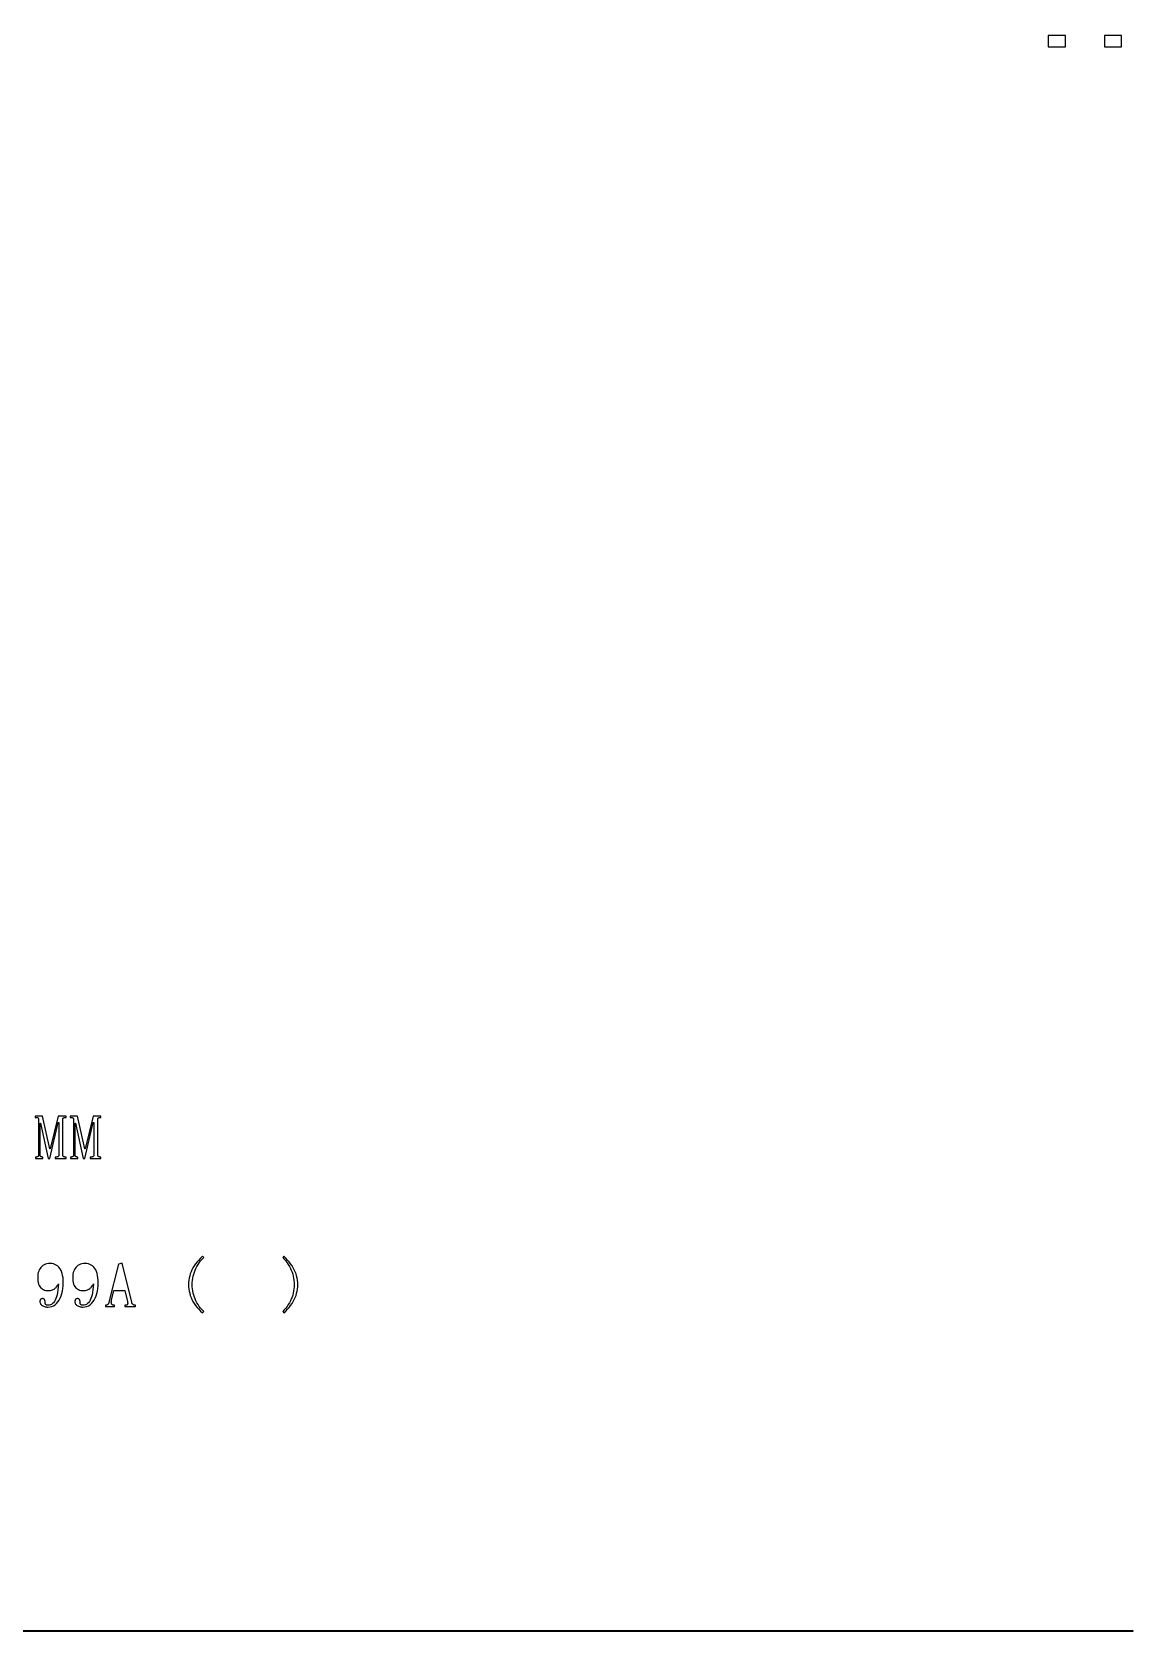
# Model space of a CAD drawing. Extents: x -190 to 190, y -140 to 140.
# Drawn here: x -96.5 to -0.3, y -140 to -0.3 of the extents above; entities that cross this region are included whole.
import ezdxf

# ---------------------------------------------------------------- set-up
doc = ezdxf.new("R2010")
doc.units = 0
doc.header["$MEASUREMENT"] = 0
doc.layers.get('0').update_dxf_attribs({"linetype": 'CONTINUOUS'})

msp = doc.modelspace()

# ---------------------------------------------------------------- linework, layer by layer
for points in [[(-190, -0.299), (-190.000996, -0.3), (-190.000996, -0.3), (-190.000996, -139), (-190.000996, -139, 0.414222), (-189, -140.000996), (-189, -140.000996), (-0.3, -140.000996), (-0.3, -140.000996), (-0.299, -140), (-0.299, -140), (-0.3, -139.999004), (-0.3, -139.999004), (-189, -139.999004), (-189, -139.999004, -0.414222), (-189.999004, -139), (-189.999004, -139), (-189.999004, -0.3), (-189.999004, -0.3), (-190, -0.299)], [(-0.300001, -140), (-189.00002, -140), (-189.00002, -140, -0.414214), (-190, -139.00001), (-190, -139.00001), (-190, -0.300007)]]:
    msp.add_lwpolyline(points, format="xyb")
for points in [[(-6.2, -0.6), (-7.7, -0.6), (-7.7, -0.6), (-7.7, -1.6), (-7.7, -1.6), (-6.2, -1.6), (-6.2, -1.6), (-6.2, -0.6)], [(-1.3, -0.6), (-2.8, -0.6), (-2.8, -0.6), (-2.8, -1.6), (-2.8, -1.6), (-1.3, -1.6), (-1.3, -1.6), (-1.3, -0.6)], [(-93.79, -98.431992), (-93.790996, -98.408994), (-93.790996, -98.408994), (-93.790996, -95.297998), (-93.790996, -95.297998), (-93.79, -95.275), (-93.79, -95.275), (-93.787998, -95.253994), (-93.787998, -95.253994), (-93.783994, -95.234004), (-93.783994, -95.234004), (-93.777998, -95.216992), (-93.777998, -95.216992), (-93.77, -95.2), (-93.77, -95.2), (-93.760996, -95.186006), (-93.760996, -95.186006), (-93.75, -95.172998), (-93.75, -95.172998), (-93.732998, -95.161992), (-93.732998, -95.161992), (-93.713994, -95.152998), (-93.713994, -95.152998), (-93.694004, -95.145), (-93.694004, -95.145), (-93.672002, -95.138994), (-93.672002, -95.138994), (-93.649004, -95.135), (-93.649004, -95.135), (-93.624004, -95.132002), (-93.624004, -95.132002), (-93.597002, -95.132002), (-93.597002, -95.132002), (-93.512998, -95.132002), (-93.512998, -95.132002), (-93.512998, -95.007002), (-93.512998, -95.007002), (-94.207998, -95.007002), (-94.207998, -95.007002), (-94.887998, -97.882002), (-94.887998, -97.882002), (-94.93, -97.882002), (-94.93, -97.882002), (-95.569004, -95.007002), (-95.569004, -95.007002), (-96.194004, -95.007002), (-96.194004, -95.007002), (-96.194004, -95.132002), (-96.194004, -95.132002), (-96.110996, -95.132002), (-96.110996, -95.132002), (-96.08, -95.132002), (-96.08, -95.132002), (-96.052998, -95.135), (-96.052998, -95.135), (-96.027998, -95.138994), (-96.027998, -95.138994), (-96.005996, -95.145), (-96.005996, -95.145), (-95.987002, -95.152998), (-95.987002, -95.152998), (-95.971006, -95.161992), (-95.971006, -95.161992), (-95.957998, -95.172998), (-95.957998, -95.172998), (-95.942998, -95.186006), (-95.942998, -95.186006), (-95.931006, -95.2), (-95.931006, -95.2), (-95.921006, -95.216992), (-95.921006, -95.216992), (-95.912998, -95.234004), (-95.912998, -95.234004), (-95.907002, -95.253994), (-95.907002, -95.253994), (-95.902998, -95.275), (-95.902998, -95.275), (-95.902002, -95.297998), (-95.902002, -95.297998), (-95.902002, -98.408994), (-95.902002, -98.408994), (-95.902998, -98.431992), (-95.902998, -98.431992), (-95.907002, -98.453994), (-95.907002, -98.453994), (-95.912998, -98.472998), (-95.912998, -98.472998), (-95.921006, -98.490996), (-95.921006, -98.490996), (-95.931006, -98.507002), (-95.931006, -98.507002), (-95.942998, -98.522002), (-95.942998, -98.522002), (-95.957998, -98.534004), (-95.957998, -98.534004), (-95.971006, -98.549004), (-95.971006, -98.549004), (-95.987002, -98.562002), (-95.987002, -98.562002), (-96.005996, -98.572002), (-96.005996, -98.572002), (-96.027998, -98.58), (-96.027998, -98.58), (-96.052998, -98.585), (-96.052998, -98.585), (-96.08, -98.589004), (-96.08, -98.589004), (-96.110996, -98.59), (-96.110996, -98.59), (-96.165996, -98.59), (-96.165996, -98.59), (-96.165996, -98.715), (-96.165996, -98.715), (-95.527002, -98.715), (-95.527002, -98.715), (-95.527002, -98.59), (-95.527002, -98.59), (-95.582998, -98.59), (-95.582998, -98.59), (-95.61, -98.589004), (-95.61, -98.589004), (-95.635, -98.585), (-95.635, -98.585), (-95.659004, -98.58), (-95.659004, -98.58), (-95.68, -98.572002), (-95.68, -98.572002), (-95.701006, -98.562002), (-95.701006, -98.562002), (-95.719004, -98.549004), (-95.719004, -98.549004), (-95.735996, -98.534004), (-95.735996, -98.534004), (-95.747002, -98.522002), (-95.747002, -98.522002), (-95.756006, -98.507002), (-95.756006, -98.507002), (-95.763994, -98.490996), (-95.763994, -98.490996), (-95.77, -98.472998), (-95.77, -98.472998), (-95.774004, -98.453994), (-95.774004, -98.453994), (-95.777002, -98.431992), (-95.777002, -98.431992), (-95.777002, -98.408994), (-95.777002, -98.408994), (-95.777002, -95.632002), (-95.777002, -95.632002), (-95.735996, -95.632002), (-95.735996, -95.632002), (-95.068994, -98.715), (-95.068994, -98.715), (-94.93, -98.715), (-94.93, -98.715), (-94.194004, -95.576006), (-94.194004, -95.576006), (-94.137998, -95.576006), (-94.137998, -95.576006), (-94.137998, -98.408994), (-94.137998, -98.408994), (-94.14, -98.431992), (-94.14, -98.431992), (-94.143008, -98.453994), (-94.143008, -98.453994), (-94.149004, -98.472998), (-94.149004, -98.472998), (-94.157002, -98.490996), (-94.157002, -98.490996), (-94.167002, -98.507002), (-94.167002, -98.507002), (-94.178994, -98.522002), (-94.178994, -98.522002), (-94.194004, -98.534004), (-94.194004, -98.534004), (-94.206992, -98.549004), (-94.206992, -98.549004), (-94.223994, -98.562002), (-94.223994, -98.562002), (-94.242002, -98.572002), (-94.242002, -98.572002), (-94.264004, -98.58), (-94.264004, -98.58), (-94.288994, -98.585), (-94.288994, -98.585), (-94.315996, -98.589004), (-94.315996, -98.589004), (-94.347002, -98.59), (-94.347002, -98.59), (-94.457998, -98.59), (-94.457998, -98.59), (-94.457998, -98.715), (-94.457998, -98.715), (-93.512998, -98.715), (-93.512998, -98.715), (-93.512998, -98.59), (-93.512998, -98.59), (-93.597002, -98.59), (-93.597002, -98.59), (-93.624004, -98.589004), (-93.624004, -98.589004), (-93.649004, -98.585), (-93.649004, -98.585), (-93.672002, -98.58), (-93.672002, -98.58), (-93.694004, -98.572002), (-93.694004, -98.572002), (-93.713994, -98.562002), (-93.713994, -98.562002), (-93.732998, -98.549004), (-93.732998, -98.549004), (-93.75, -98.534004), (-93.75, -98.534004), (-93.760996, -98.522002), (-93.760996, -98.522002), (-93.77, -98.507002), (-93.77, -98.507002), (-93.777998, -98.490996), (-93.777998, -98.490996), (-93.783994, -98.472998), (-93.783994, -98.472998), (-93.787998, -98.453994), (-93.787998, -98.453994), (-93.79, -98.431992)], [(-90.735, -98.431992), (-90.736006, -98.408994), (-90.736006, -98.408994), (-90.736006, -95.297998), (-90.736006, -95.297998), (-90.735, -95.275), (-90.735, -95.275), (-90.732002, -95.253994), (-90.732002, -95.253994), (-90.727998, -95.234004), (-90.727998, -95.234004), (-90.722002, -95.216992), (-90.722002, -95.216992), (-90.714004, -95.2), (-90.714004, -95.2), (-90.705, -95.186006), (-90.705, -95.186006), (-90.694004, -95.172998), (-90.694004, -95.172998), (-90.677002, -95.161992), (-90.677002, -95.161992), (-90.659004, -95.152998), (-90.659004, -95.152998), (-90.639004, -95.145), (-90.639004, -95.145), (-90.617002, -95.138994), (-90.617002, -95.138994), (-90.592998, -95.135), (-90.592998, -95.135), (-90.567998, -95.132002), (-90.567998, -95.132002), (-90.540996, -95.132002), (-90.540996, -95.132002), (-90.457998, -95.132002), (-90.457998, -95.132002), (-90.457998, -95.007002), (-90.457998, -95.007002), (-91.152002, -95.007002), (-91.152002, -95.007002), (-91.832998, -97.882002), (-91.832998, -97.882002), (-91.875, -97.882002), (-91.875, -97.882002), (-92.512998, -95.007002), (-92.512998, -95.007002), (-93.137998, -95.007002), (-93.137998, -95.007002), (-93.137998, -95.132002), (-93.137998, -95.132002), (-93.055, -95.132002), (-93.055, -95.132002), (-93.025, -95.132002), (-93.025, -95.132002), (-92.997002, -95.135), (-92.997002, -95.135), (-92.972998, -95.138994), (-92.972998, -95.138994), (-92.950996, -95.145), (-92.950996, -95.145), (-92.932002, -95.152998), (-92.932002, -95.152998), (-92.915996, -95.161992), (-92.915996, -95.161992), (-92.902002, -95.172998), (-92.902002, -95.172998), (-92.887998, -95.186006), (-92.887998, -95.186006), (-92.875, -95.2), (-92.875, -95.2), (-92.865, -95.216992), (-92.865, -95.216992), (-92.857002, -95.234004), (-92.857002, -95.234004), (-92.850996, -95.253994), (-92.850996, -95.253994), (-92.847998, -95.275), (-92.847998, -95.275), (-92.847002, -95.297998), (-92.847002, -95.297998), (-92.847002, -98.408994), (-92.847002, -98.408994), (-92.847998, -98.431992), (-92.847998, -98.431992), (-92.850996, -98.453994), (-92.850996, -98.453994), (-92.857002, -98.472998), (-92.857002, -98.472998), (-92.865, -98.490996), (-92.865, -98.490996), (-92.875, -98.507002), (-92.875, -98.507002), (-92.887998, -98.522002), (-92.887998, -98.522002), (-92.902002, -98.534004), (-92.902002, -98.534004), (-92.915996, -98.549004), (-92.915996, -98.549004), (-92.932002, -98.562002), (-92.932002, -98.562002), (-92.950996, -98.572002), (-92.950996, -98.572002), (-92.972998, -98.58), (-92.972998, -98.58), (-92.997002, -98.585), (-92.997002, -98.585), (-93.025, -98.589004), (-93.025, -98.589004), (-93.055, -98.59), (-93.055, -98.59), (-93.110996, -98.59), (-93.110996, -98.59), (-93.110996, -98.715), (-93.110996, -98.715), (-92.472002, -98.715), (-92.472002, -98.715), (-92.472002, -98.59), (-92.472002, -98.59), (-92.527002, -98.59), (-92.527002, -98.59), (-92.554004, -98.589004), (-92.554004, -98.589004), (-92.58, -98.585), (-92.58, -98.585), (-92.602998, -98.58), (-92.602998, -98.58), (-92.625, -98.572002), (-92.625, -98.572002), (-92.645, -98.562002), (-92.645, -98.562002), (-92.662998, -98.549004), (-92.662998, -98.549004), (-92.68, -98.534004), (-92.68, -98.534004), (-92.690996, -98.522002), (-92.690996, -98.522002), (-92.701006, -98.507002), (-92.701006, -98.507002), (-92.707998, -98.490996), (-92.707998, -98.490996), (-92.713994, -98.472998), (-92.713994, -98.472998), (-92.717998, -98.453994), (-92.717998, -98.453994), (-92.720996, -98.431992), (-92.720996, -98.431992), (-92.722002, -98.408994), (-92.722002, -98.408994), (-92.722002, -95.632002), (-92.722002, -95.632002), (-92.68, -95.632002), (-92.68, -95.632002), (-92.012998, -98.715), (-92.012998, -98.715), (-91.875, -98.715), (-91.875, -98.715), (-91.137998, -95.576006), (-91.137998, -95.576006), (-91.082998, -95.576006), (-91.082998, -95.576006), (-91.082998, -98.408994), (-91.082998, -98.408994), (-91.084004, -98.431992), (-91.084004, -98.431992), (-91.087002, -98.453994), (-91.087002, -98.453994), (-91.092998, -98.472998), (-91.092998, -98.472998), (-91.100996, -98.490996), (-91.100996, -98.490996), (-91.110996, -98.507002), (-91.110996, -98.507002), (-91.123994, -98.522002), (-91.123994, -98.522002), (-91.137998, -98.534004), (-91.137998, -98.534004), (-91.152002, -98.549004), (-91.152002, -98.549004), (-91.167998, -98.562002), (-91.167998, -98.562002), (-91.187002, -98.572002), (-91.187002, -98.572002), (-91.209004, -98.58), (-91.209004, -98.58), (-91.232998, -98.585), (-91.232998, -98.585), (-91.260996, -98.589004), (-91.260996, -98.589004), (-91.291006, -98.59), (-91.291006, -98.59), (-91.402002, -98.59), (-91.402002, -98.59), (-91.402002, -98.715), (-91.402002, -98.715), (-90.457998, -98.715), (-90.457998, -98.715), (-90.457998, -98.59), (-90.457998, -98.59), (-90.540996, -98.59), (-90.540996, -98.59), (-90.567998, -98.589004), (-90.567998, -98.589004), (-90.592998, -98.585), (-90.592998, -98.585), (-90.617002, -98.58), (-90.617002, -98.58), (-90.639004, -98.572002), (-90.639004, -98.572002), (-90.659004, -98.562002), (-90.659004, -98.562002), (-90.677002, -98.549004), (-90.677002, -98.549004), (-90.694004, -98.534004), (-90.694004, -98.534004), (-90.705, -98.522002), (-90.705, -98.522002), (-90.714004, -98.507002), (-90.714004, -98.507002), (-90.722002, -98.490996), (-90.722002, -98.490996), (-90.727998, -98.472998), (-90.727998, -98.472998), (-90.732002, -98.453994), (-90.732002, -98.453994), (-90.735, -98.431992)], [(-81.623003, -107.514004), (-81.486001, -107.362002), (-81.486001, -107.362002), (-81.597002, -107.265), (-81.597002, -107.265), (-81.765005, -107.425), (-81.765005, -107.425), (-81.920996, -107.587998), (-81.920996, -107.587998), (-82.064004, -107.754004), (-82.064004, -107.754004), (-82.195, -107.922998), (-82.195, -107.922998), (-82.314004, -108.094004), (-82.314004, -108.094004), (-82.42, -108.267998), (-82.42, -108.267998), (-82.512998, -108.445), (-82.512998, -108.445), (-82.590996, -108.622002), (-82.590996, -108.622002), (-82.655996, -108.8), (-82.655996, -108.8), (-82.71, -108.981992), (-82.71, -108.981992), (-82.751992, -109.167002), (-82.751992, -109.167002), (-82.781006, -109.353994), (-82.781006, -109.353994), (-82.799004, -109.544004), (-82.799004, -109.544004), (-82.805, -109.737002), (-82.805, -109.737002), (-82.799004, -109.93), (-82.799004, -109.93), (-82.781006, -110.120996), (-82.781006, -110.120996), (-82.751992, -110.31), (-82.751992, -110.31), (-82.71, -110.497002), (-82.71, -110.497002), (-82.655996, -110.680996), (-82.655996, -110.680996), (-82.590996, -110.862998), (-82.590996, -110.862998), (-82.512998, -111.042998), (-82.512998, -111.042998), (-82.42, -111.216006), (-82.42, -111.216006), (-82.314004, -111.387002), (-82.314004, -111.387002), (-82.195, -111.556006), (-82.195, -111.556006), (-82.064004, -111.722998), (-82.064004, -111.722998), (-81.920996, -111.887002), (-81.920996, -111.887002), (-81.765005, -112.048994), (-81.765005, -112.048994), (-81.597002, -112.209004), (-81.597002, -112.209004), (-81.486001, -112.097998), (-81.486001, -112.097998), (-81.623003, -111.946006), (-81.623003, -111.946006), (-81.750996, -111.792002), (-81.750996, -111.792002), (-81.867998, -111.635996), (-81.867998, -111.635996), (-81.975, -111.477002), (-81.975, -111.477002), (-82.072002, -111.316006), (-82.072002, -111.316006), (-82.158994, -111.152998), (-82.158994, -111.152998), (-82.235996, -110.987002), (-82.235996, -110.987002), (-82.301992, -110.818994), (-82.301992, -110.818994), (-82.357998, -110.647002), (-82.357998, -110.647002), (-82.404004, -110.472002), (-82.404004, -110.472002), (-82.44, -110.292998), (-82.44, -110.292998), (-82.465, -110.110996), (-82.465, -110.110996), (-82.480996, -109.925996), (-82.480996, -109.925996), (-82.485996, -109.737002), (-82.485996, -109.737002), (-82.480996, -109.552002), (-82.480996, -109.552002), (-82.465, -109.369004), (-82.465, -109.369004), (-82.44, -109.187998), (-82.44, -109.187998), (-82.404004, -109.008994), (-82.404004, -109.008994), (-82.357998, -108.832998), (-82.357998, -108.832998), (-82.301992, -108.659004), (-82.301992, -108.659004), (-82.235996, -108.487002), (-82.235996, -108.487002), (-82.158994, -108.317998), (-82.158994, -108.317998), (-82.072002, -108.152002), (-82.072002, -108.152002), (-81.975, -107.987998), (-81.975, -107.987998), (-81.867998, -107.827002), (-81.867998, -107.827002), (-81.750996, -107.669004), (-81.750996, -107.669004), (-81.623003, -107.514004)], [(-74.486001, -107.265), (-74.583003, -107.362002), (-74.583003, -107.362002), (-74.445, -107.514004), (-74.445, -107.514004), (-74.317998, -107.669004), (-74.317998, -107.669004), (-74.199995, -107.827002), (-74.199995, -107.827002), (-74.092998, -107.987998), (-74.092998, -107.987998), (-73.996001, -108.152002), (-73.996001, -108.152002), (-73.908999, -108.317998), (-73.908999, -108.317998), (-73.832998, -108.487002), (-73.832998, -108.487002), (-73.766997, -108.659004), (-73.766997, -108.659004), (-73.71, -108.832998), (-73.71, -108.832998), (-73.665, -109.008994), (-73.665, -109.008994), (-73.628999, -109.187998), (-73.628999, -109.187998), (-73.602998, -109.369004), (-73.602998, -109.369004), (-73.587998, -109.552002), (-73.587998, -109.552002), (-73.582998, -109.737002), (-73.582998, -109.737002), (-73.587998, -109.925996), (-73.587998, -109.925996), (-73.602998, -110.110996), (-73.602998, -110.110996), (-73.628999, -110.292998), (-73.628999, -110.292998), (-73.665, -110.472002), (-73.665, -110.472002), (-73.71, -110.647002), (-73.71, -110.647002), (-73.766997, -110.818994), (-73.766997, -110.818994), (-73.832998, -110.987002), (-73.832998, -110.987002), (-73.908999, -111.152998), (-73.908999, -111.152998), (-73.996001, -111.316006), (-73.996001, -111.316006), (-74.092998, -111.477002), (-74.092998, -111.477002), (-74.199995, -111.635996), (-74.199995, -111.635996), (-74.317998, -111.792002), (-74.317998, -111.792002), (-74.445, -111.946006), (-74.445, -111.946006), (-74.583003, -112.097998), (-74.583003, -112.097998), (-74.486001, -112.209004), (-74.486001, -112.209004), (-74.317002, -112.048994), (-74.317002, -112.048994), (-74.161001, -111.887002), (-74.161001, -111.887002), (-74.018003, -111.722998), (-74.018003, -111.722998), (-73.886997, -111.556006), (-73.886997, -111.556006), (-73.769004, -111.387002), (-73.769004, -111.387002), (-73.662998, -111.216006), (-73.662998, -111.216006), (-73.568999, -111.042998), (-73.568999, -111.042998), (-73.487998, -110.862998), (-73.487998, -110.862998), (-73.418999, -110.680996), (-73.418999, -110.680996), (-73.362998, -110.497002), (-73.362998, -110.497002), (-73.32, -110.31), (-73.32, -110.31), (-73.288003, -110.120996), (-73.288003, -110.120996), (-73.27, -109.93), (-73.27, -109.93), (-73.262998, -109.737002), (-73.262998, -109.737002), (-73.27, -109.544004), (-73.27, -109.544004), (-73.288003, -109.353994), (-73.288003, -109.353994), (-73.32, -109.167002), (-73.32, -109.167002), (-73.362998, -108.981992), (-73.362998, -108.981992), (-73.418999, -108.8), (-73.418999, -108.8), (-73.487998, -108.622002), (-73.487998, -108.622002), (-73.568999, -108.445), (-73.568999, -108.445), (-73.662998, -108.267998), (-73.662998, -108.267998), (-73.769004, -108.094004), (-73.769004, -108.094004), (-73.886997, -107.922998), (-73.886997, -107.922998), (-74.018003, -107.754004), (-74.018003, -107.754004), (-74.161001, -107.587998), (-74.161001, -107.587998), (-74.317002, -107.425), (-74.317002, -107.425), (-74.486001, -107.265)], [(-94.902002, -107.89), (-95.047998, -107.897002), (-95.047998, -107.897002), (-95.183994, -107.917998), (-95.183994, -107.917998), (-95.308994, -107.954004), (-95.308994, -107.954004), (-95.423994, -108.002998), (-95.423994, -108.002998), (-95.528994, -108.067002), (-95.528994, -108.067002), (-95.622998, -108.145), (-95.622998, -108.145), (-95.707998, -108.237002), (-95.707998, -108.237002), (-95.781992, -108.34), (-95.781992, -108.34), (-95.844004, -108.448994), (-95.844004, -108.448994), (-95.895, -108.565), (-95.895, -108.565), (-95.935, -108.687998), (-95.935, -108.687998), (-95.962998, -108.817998), (-95.962998, -108.817998), (-95.98, -108.955), (-95.98, -108.955), (-95.986006, -109.097998), (-95.986006, -109.097998), (-95.981006, -109.265996), (-95.981006, -109.265996), (-95.965, -109.42), (-95.965, -109.42), (-95.94, -109.560996), (-95.94, -109.560996), (-95.904004, -109.687998), (-95.904004, -109.687998), (-95.857998, -109.801006), (-95.857998, -109.801006), (-95.802002, -109.900996), (-95.802002, -109.900996), (-95.735996, -109.987002), (-95.735996, -109.987002), (-95.657002, -110.060996), (-95.657002, -110.060996), (-95.570996, -110.122998), (-95.570996, -110.122998), (-95.478994, -110.174004), (-95.478994, -110.174004), (-95.38, -110.214004), (-95.38, -110.214004), (-95.274004, -110.242002), (-95.274004, -110.242002), (-95.160996, -110.258994), (-95.160996, -110.258994), (-95.040996, -110.265), (-95.040996, -110.265), (-94.949004, -110.260996), (-94.949004, -110.260996), (-94.860996, -110.25), (-94.860996, -110.25), (-94.777998, -110.232002), (-94.777998, -110.232002), (-94.700996, -110.205996), (-94.700996, -110.205996), (-94.628994, -110.172998), (-94.628994, -110.172998), (-94.562002, -110.132002), (-94.562002, -110.132002), (-94.5, -110.083994), (-94.5, -110.083994), (-94.437998, -110.031006), (-94.437998, -110.031006), (-94.382002, -109.976006), (-94.382002, -109.976006), (-94.33, -109.917002), (-94.33, -109.917002), (-94.282002, -109.855), (-94.282002, -109.855), (-94.238994, -109.791006), (-94.238994, -109.791006), (-94.2, -109.724004), (-94.2, -109.724004), (-94.167002, -109.655996), (-94.167002, -109.655996), (-94.166006, -109.655996), (-94.166006, -109.655996), (-94.185996, -109.932002), (-94.185996, -109.932002), (-94.212998, -110.186006), (-94.212998, -110.186006), (-94.247002, -110.416006), (-94.247002, -110.416006), (-94.288994, -110.621992), (-94.288994, -110.621992), (-94.337998, -110.805), (-94.337998, -110.805), (-94.393994, -110.962998), (-94.393994, -110.962998), (-94.457998, -111.097998), (-94.457998, -111.097998), (-94.527998, -111.216006), (-94.527998, -111.216006), (-94.605, -111.316006), (-94.605, -111.316006), (-94.687998, -111.397998), (-94.687998, -111.397998), (-94.777998, -111.460996), (-94.777998, -111.460996), (-94.872998, -111.505996), (-94.872998, -111.505996), (-94.975, -111.534004), (-94.975, -111.534004), (-95.082998, -111.542998), (-95.082998, -111.542998), (-95.099004, -111.542002), (-95.099004, -111.542002), (-95.115, -111.542002), (-95.115, -111.542002), (-95.131006, -111.54), (-95.131006, -111.54), (-95.145996, -111.537998), (-95.145996, -111.537998), (-95.161992, -111.535996), (-95.161992, -111.535996), (-95.177998, -111.532002), (-95.177998, -111.532002), (-95.193994, -111.529004), (-95.193994, -111.529004), (-95.209004, -111.525), (-95.209004, -111.525), (-95.224004, -111.52), (-95.224004, -111.52), (-95.237002, -111.514004), (-95.237002, -111.514004), (-95.259004, -111.502002), (-95.259004, -111.502002), (-95.269004, -111.495), (-95.269004, -111.495), (-95.282002, -111.482002), (-95.282002, -111.482002), (-95.285996, -111.475996), (-95.285996, -111.475996), (-95.292002, -111.467998), (-95.292002, -111.467998), (-95.297998, -111.457998), (-95.297998, -111.457998), (-95.303994, -111.445996), (-95.303994, -111.445996), (-95.310996, -111.432998), (-95.310996, -111.432998), (-95.319004, -111.417998), (-95.319004, -111.417998), (-95.322998, -111.400996), (-95.322998, -111.400996), (-95.325996, -111.383994), (-95.325996, -111.383994), (-95.328008, -111.365), (-95.328008, -111.365), (-95.33, -111.345), (-95.33, -111.345), (-95.331992, -111.323994), (-95.331992, -111.323994), (-95.332998, -111.302002), (-95.332998, -111.302002), (-95.332998, -111.279004), (-95.332998, -111.279004), (-95.334004, -111.244004), (-95.334004, -111.244004), (-95.337002, -111.21), (-95.337002, -111.21), (-95.342998, -111.177002), (-95.342998, -111.177002), (-95.351006, -111.145), (-95.351006, -111.145), (-95.361006, -111.114004), (-95.361006, -111.114004), (-95.374004, -111.085), (-95.374004, -111.085), (-95.387998, -111.057002), (-95.387998, -111.057002), (-95.402002, -111.031006), (-95.402002, -111.031006), (-95.418994, -111.009004), (-95.418994, -111.009004), (-95.439004, -110.991006), (-95.439004, -110.991006), (-95.462998, -110.977002), (-95.462998, -110.977002), (-95.490996, -110.967002), (-95.490996, -110.967002), (-95.521006, -110.960996), (-95.521006, -110.960996), (-95.555, -110.959004), (-95.555, -110.959004), (-95.592998, -110.960996), (-95.592998, -110.960996), (-95.627998, -110.965996), (-95.627998, -110.965996), (-95.659004, -110.975), (-95.659004, -110.975), (-95.687002, -110.987002), (-95.687002, -110.987002), (-95.710996, -111.002002), (-95.710996, -111.002002), (-95.732002, -111.020996), (-95.732002, -111.020996), (-95.75, -111.042998), (-95.75, -111.042998), (-95.761006, -111.065996), (-95.761006, -111.065996), (-95.77, -111.09), (-95.77, -111.09), (-95.778008, -111.114004), (-95.778008, -111.114004), (-95.784004, -111.137998), (-95.784004, -111.137998), (-95.787998, -111.162002), (-95.787998, -111.162002), (-95.79, -111.185996), (-95.79, -111.185996), (-95.790996, -111.208994), (-95.790996, -111.208994), (-95.786992, -111.271006), (-95.786992, -111.271006), (-95.775, -111.327998), (-95.775, -111.327998), (-95.756006, -111.382002), (-95.756006, -111.382002), (-95.727998, -111.432002), (-95.727998, -111.432002), (-95.692002, -111.477002), (-95.692002, -111.477002), (-95.647998, -111.519004), (-95.647998, -111.519004), (-95.597002, -111.557002), (-95.597002, -111.557002), (-95.536006, -111.592998), (-95.536006, -111.592998), (-95.471006, -111.625), (-95.471006, -111.625), (-95.402998, -111.65), (-95.402998, -111.65), (-95.330996, -111.67), (-95.330996, -111.67), (-95.257002, -111.684004), (-95.257002, -111.684004), (-95.177998, -111.692998), (-95.177998, -111.692998), (-95.097002, -111.695), (-95.097002, -111.695), (-94.924004, -111.682998), (-94.924004, -111.682998), (-94.760996, -111.645996), (-94.760996, -111.645996), (-94.61, -111.582998), (-94.61, -111.582998), (-94.469004, -111.496006), (-94.469004, -111.496006), (-94.338994, -111.383994), (-94.338994, -111.383994), (-94.219004, -111.247002), (-94.219004, -111.247002), (-94.111006, -111.084004), (-94.111006, -111.084004), (-94.015, -110.907002), (-94.015, -110.907002), (-93.934004, -110.717998), (-93.934004, -110.717998), (-93.866992, -110.515996), (-93.866992, -110.515996), (-93.815996, -110.302002), (-93.815996, -110.302002), (-93.778994, -110.075), (-93.778994, -110.075), (-93.756992, -109.835996), (-93.756992, -109.835996), (-93.75, -109.583994), (-93.75, -109.583994), (-93.755996, -109.353994), (-93.755996, -109.353994), (-93.775, -109.140996), (-93.775, -109.140996), (-93.805996, -108.943994), (-93.805996, -108.943994), (-93.849004, -108.762998), (-93.849004, -108.762998), (-93.905, -108.599004), (-93.905, -108.599004), (-93.974004, -108.452002), (-93.974004, -108.452002), (-94.055, -108.32), (-94.055, -108.32), (-94.146992, -108.205996), (-94.146992, -108.205996), (-94.249004, -108.11), (-94.249004, -108.11), (-94.36, -108.030996), (-94.36, -108.030996), (-94.480996, -107.969004), (-94.480996, -107.969004), (-94.612002, -107.925), (-94.612002, -107.925), (-94.752002, -107.899004), (-94.752002, -107.899004), (-94.902002, -107.89)], [(-91.847002, -107.89), (-91.992002, -107.897002), (-91.992002, -107.897002), (-92.127998, -107.917998), (-92.127998, -107.917998), (-92.252998, -107.954004), (-92.252998, -107.954004), (-92.367998, -108.002998), (-92.367998, -108.002998), (-92.472998, -108.067002), (-92.472998, -108.067002), (-92.567998, -108.145), (-92.567998, -108.145), (-92.652002, -108.237002), (-92.652002, -108.237002), (-92.725996, -108.34), (-92.725996, -108.34), (-92.788008, -108.448994), (-92.788008, -108.448994), (-92.839004, -108.565), (-92.839004, -108.565), (-92.878994, -108.687998), (-92.878994, -108.687998), (-92.906992, -108.817998), (-92.906992, -108.817998), (-92.923994, -108.955), (-92.923994, -108.955), (-92.93, -109.097998), (-92.93, -109.097998), (-92.925, -109.265996), (-92.925, -109.265996), (-92.91, -109.42), (-92.91, -109.42), (-92.883994, -109.560996), (-92.883994, -109.560996), (-92.849004, -109.687998), (-92.849004, -109.687998), (-92.802998, -109.801006), (-92.802998, -109.801006), (-92.745996, -109.900996), (-92.745996, -109.900996), (-92.68, -109.987002), (-92.68, -109.987002), (-92.601006, -110.060996), (-92.601006, -110.060996), (-92.515996, -110.122998), (-92.515996, -110.122998), (-92.422998, -110.174004), (-92.422998, -110.174004), (-92.323994, -110.214004), (-92.323994, -110.214004), (-92.217998, -110.242002), (-92.217998, -110.242002), (-92.105, -110.258994), (-92.105, -110.258994), (-91.985996, -110.265), (-91.985996, -110.265), (-91.892998, -110.260996), (-91.892998, -110.260996), (-91.805, -110.25), (-91.805, -110.25), (-91.722998, -110.232002), (-91.722998, -110.232002), (-91.645996, -110.205996), (-91.645996, -110.205996), (-91.572998, -110.172998), (-91.572998, -110.172998), (-91.505996, -110.132002), (-91.505996, -110.132002), (-91.444004, -110.083994), (-91.444004, -110.083994), (-91.382998, -110.031006), (-91.382998, -110.031006), (-91.325996, -109.976006), (-91.325996, -109.976006), (-91.274004, -109.917002), (-91.274004, -109.917002), (-91.225996, -109.855), (-91.225996, -109.855), (-91.182998, -109.791006), (-91.182998, -109.791006), (-91.145, -109.724004), (-91.145, -109.724004), (-91.112002, -109.655996), (-91.112002, -109.655996), (-91.110996, -109.655996), (-91.110996, -109.655996), (-91.13, -109.932002), (-91.13, -109.932002), (-91.156992, -110.186006), (-91.156992, -110.186006), (-91.191006, -110.416006), (-91.191006, -110.416006), (-91.232998, -110.621992), (-91.232998, -110.621992), (-91.282002, -110.805), (-91.282002, -110.805), (-91.339004, -110.962998), (-91.339004, -110.962998), (-91.402002, -111.097998), (-91.402002, -111.097998), (-91.472998, -111.216006), (-91.472998, -111.216006), (-91.55, -111.316006), (-91.55, -111.316006), (-91.632998, -111.397998), (-91.632998, -111.397998), (-91.721992, -111.460996), (-91.721992, -111.460996), (-91.817998, -111.505996), (-91.817998, -111.505996), (-91.918994, -111.534004), (-91.918994, -111.534004), (-92.027002, -111.542998), (-92.027002, -111.542998), (-92.042998, -111.542002), (-92.042998, -111.542002), (-92.059004, -111.542002), (-92.059004, -111.542002), (-92.107002, -111.535996), (-92.107002, -111.535996), (-92.122998, -111.532002), (-92.122998, -111.532002), (-92.137998, -111.529004), (-92.137998, -111.529004), (-92.153994, -111.525), (-92.153994, -111.525), (-92.168008, -111.52), (-92.168008, -111.52), (-92.180996, -111.514004), (-92.180996, -111.514004), (-92.192998, -111.507998), (-92.192998, -111.507998), (-92.203994, -111.502002), (-92.203994, -111.502002), (-92.212998, -111.495), (-92.212998, -111.495), (-92.222002, -111.487002), (-92.222002, -111.487002), (-92.225996, -111.482002), (-92.225996, -111.482002), (-92.230996, -111.475996), (-92.230996, -111.475996), (-92.235996, -111.467998), (-92.235996, -111.467998), (-92.242002, -111.457998), (-92.242002, -111.457998), (-92.248994, -111.445996), (-92.248994, -111.445996), (-92.256006, -111.432998), (-92.256006, -111.432998), (-92.262998, -111.417998), (-92.262998, -111.417998), (-92.267002, -111.400996), (-92.267002, -111.400996), (-92.27, -111.383994), (-92.27, -111.383994), (-92.272998, -111.365), (-92.272998, -111.365), (-92.275, -111.345), (-92.275, -111.345), (-92.275996, -111.323994), (-92.275996, -111.323994), (-92.277002, -111.302002), (-92.277002, -111.302002), (-92.277002, -111.279004), (-92.277002, -111.279004), (-92.277998, -111.244004), (-92.277998, -111.244004), (-92.282002, -111.21), (-92.282002, -111.21), (-92.287998, -111.177002), (-92.287998, -111.177002), (-92.295, -111.145), (-92.295, -111.145), (-92.306006, -111.114004), (-92.306006, -111.114004), (-92.317998, -111.085), (-92.317998, -111.085), (-92.332998, -111.057002), (-92.332998, -111.057002), (-92.346992, -111.031006), (-92.346992, -111.031006), (-92.363994, -111.009004), (-92.363994, -111.009004), (-92.384004, -110.991006), (-92.384004, -110.991006), (-92.407998, -110.977002), (-92.407998, -110.977002), (-92.435, -110.967002), (-92.435, -110.967002), (-92.465996, -110.960996), (-92.465996, -110.960996), (-92.5, -110.959004), (-92.5, -110.959004), (-92.537998, -110.960996), (-92.537998, -110.960996), (-92.571992, -110.965996), (-92.571992, -110.965996), (-92.602998, -110.975), (-92.602998, -110.975), (-92.630996, -110.987002), (-92.630996, -110.987002), (-92.655, -111.002002), (-92.655, -111.002002), (-92.675996, -111.020996), (-92.675996, -111.020996), (-92.694004, -111.042998), (-92.694004, -111.042998), (-92.705, -111.065996), (-92.705, -111.065996), (-92.713994, -111.09), (-92.713994, -111.09), (-92.722002, -111.114004), (-92.722002, -111.114004), (-92.727998, -111.137998), (-92.727998, -111.137998), (-92.732002, -111.162002), (-92.732002, -111.162002), (-92.735, -111.185996), (-92.735, -111.185996), (-92.735996, -111.208994), (-92.735996, -111.208994), (-92.732002, -111.271006), (-92.732002, -111.271006), (-92.72, -111.327998), (-92.72, -111.327998), (-92.7, -111.382002), (-92.7, -111.382002), (-92.672002, -111.432002), (-92.672002, -111.432002), (-92.635996, -111.477002), (-92.635996, -111.477002), (-92.592998, -111.519004), (-92.592998, -111.519004), (-92.541006, -111.557002), (-92.541006, -111.557002), (-92.48, -111.592998), (-92.48, -111.592998), (-92.415, -111.625), (-92.415, -111.625), (-92.346992, -111.65), (-92.346992, -111.65), (-92.275996, -111.67), (-92.275996, -111.67), (-92.201006, -111.684004), (-92.201006, -111.684004), (-92.122998, -111.692998), (-92.122998, -111.692998), (-92.040996, -111.695), (-92.040996, -111.695), (-91.867998, -111.682998), (-91.867998, -111.682998), (-91.705996, -111.645996), (-91.705996, -111.645996), (-91.554004, -111.582998), (-91.554004, -111.582998), (-91.412998, -111.496006), (-91.412998, -111.496006), (-91.282998, -111.383994), (-91.282998, -111.383994), (-91.164004, -111.247002), (-91.164004, -111.247002), (-91.055, -111.084004), (-91.055, -111.084004), (-90.958994, -110.907002), (-90.958994, -110.907002), (-90.877998, -110.717998), (-90.877998, -110.717998), (-90.812002, -110.515996), (-90.812002, -110.515996), (-90.76, -110.302002), (-90.76, -110.302002), (-90.723994, -110.075), (-90.723994, -110.075), (-90.700996, -109.835996), (-90.700996, -109.835996), (-90.694004, -109.583994), (-90.694004, -109.583994), (-90.7, -109.353994), (-90.7, -109.353994), (-90.719004, -109.140996), (-90.719004, -109.140996), (-90.75, -108.943994), (-90.75, -108.943994), (-90.793994, -108.762998), (-90.793994, -108.762998), (-90.85, -108.599004), (-90.85, -108.599004), (-90.919004, -108.452002), (-90.919004, -108.452002), (-91, -108.32), (-91, -108.32), (-91.092002, -108.205996), (-91.092002, -108.205996), (-91.192998, -108.11), (-91.192998, -108.11), (-91.305, -108.030996), (-91.305, -108.030996), (-91.425996, -107.969004), (-91.425996, -107.969004), (-91.556992, -107.925), (-91.556992, -107.925), (-91.697002, -107.899004), (-91.697002, -107.899004), (-91.847002, -107.89)], [(-88.597002, -107.849004), (-88.6, -107.849004), (-88.6, -107.849004), (-88.93, -107.959004), (-88.93, -107.959004), (-89.777002, -111.279004), (-89.777002, -111.279004), (-89.782002, -111.317002), (-89.782002, -111.317002), (-89.79, -111.350996), (-89.79, -111.350996), (-89.799004, -111.382998), (-89.799004, -111.382998), (-89.810996, -111.41), (-89.810996, -111.41), (-89.826006, -111.435), (-89.826006, -111.435), (-89.842002, -111.455996), (-89.842002, -111.455996), (-89.860996, -111.472998), (-89.860996, -111.472998), (-89.881006, -111.487998), (-89.881006, -111.487998), (-89.902002, -111.5), (-89.902002, -111.5), (-89.922998, -111.510996), (-89.922998, -111.510996), (-89.945, -111.519004), (-89.945, -111.519004), (-89.967002, -111.524004), (-89.967002, -111.524004), (-89.99, -111.527998), (-89.99, -111.527998), (-90.012998, -111.529004), (-90.012998, -111.529004), (-90.069004, -111.529004), (-90.069004, -111.529004), (-90.069004, -111.653994), (-90.069004, -111.653994), (-89.277002, -111.653994), (-89.277002, -111.653994), (-89.277002, -111.529004), (-89.277002, -111.529004), (-89.332998, -111.529004), (-89.332998, -111.529004), (-89.373994, -111.527002), (-89.373994, -111.527002), (-89.410996, -111.520996), (-89.410996, -111.520996), (-89.442998, -111.510996), (-89.442998, -111.510996), (-89.470996, -111.497002), (-89.470996, -111.497002), (-89.493994, -111.479004), (-89.493994, -111.479004), (-89.512998, -111.457002), (-89.512998, -111.457002), (-89.527002, -111.432002), (-89.527002, -111.432002), (-89.535, -111.407998), (-89.535, -111.407998), (-89.541006, -111.383994), (-89.541006, -111.383994), (-89.546006, -111.36), (-89.546006, -111.36), (-89.55, -111.335996), (-89.55, -111.335996), (-89.552998, -111.312998), (-89.552998, -111.312998), (-89.555, -111.289004), (-89.555, -111.289004), (-89.555, -111.244004), (-89.555, -111.244004), (-89.552998, -111.222002), (-89.552998, -111.222002), (-89.55, -111.197998), (-89.55, -111.197998), (-89.546006, -111.172002), (-89.546006, -111.172002), (-89.541006, -111.143994), (-89.541006, -111.143994), (-89.535, -111.115), (-89.535, -111.115), (-89.527002, -111.084004), (-89.527002, -111.084004), (-89.332998, -110.265), (-89.332998, -110.265), (-88.361006, -110.265), (-88.361006, -110.265), (-88.137998, -111.222998), (-88.137998, -111.222998), (-88.135, -111.24), (-88.135, -111.24), (-88.132002, -111.257998), (-88.132002, -111.257998), (-88.128994, -111.279004), (-88.128994, -111.279004), (-88.127002, -111.3), (-88.127002, -111.3), (-88.125996, -111.323994), (-88.125996, -111.323994), (-88.125, -111.349004), (-88.125, -111.349004), (-88.125, -111.387998), (-88.125, -111.387998), (-88.127002, -111.414004), (-88.127002, -111.414004), (-88.128994, -111.427998), (-88.128994, -111.427998), (-88.137998, -111.472998), (-88.137998, -111.472998), (-88.147998, -111.487998), (-88.147998, -111.487998), (-88.162002, -111.5), (-88.162002, -111.5), (-88.18, -111.510996), (-88.18, -111.510996), (-88.202002, -111.519004), (-88.202002, -111.519004), (-88.227998, -111.524004), (-88.227998, -111.524004), (-88.257998, -111.527998), (-88.257998, -111.527998), (-88.290996, -111.529004), (-88.290996, -111.529004), (-88.388008, -111.529004), (-88.388008, -111.529004), (-88.388008, -111.653994), (-88.388008, -111.653994), (-87.444004, -111.653994), (-87.444004, -111.653994), (-87.444004, -111.529004), (-87.444004, -111.529004), (-87.512998, -111.529004), (-87.512998, -111.529004), (-87.537002, -111.527998), (-87.537002, -111.527998), (-87.56, -111.524004), (-87.56, -111.524004), (-87.582002, -111.519004), (-87.582002, -111.519004), (-87.604004, -111.510996), (-87.604004, -111.510996), (-87.625, -111.5), (-87.625, -111.5), (-87.645996, -111.487998), (-87.645996, -111.487998), (-87.665996, -111.472998), (-87.665996, -111.472998), (-87.686006, -111.455996), (-87.686006, -111.455996), (-87.704004, -111.435), (-87.704004, -111.435), (-87.720996, -111.41), (-87.720996, -111.41), (-87.737002, -111.382998), (-87.737002, -111.382998), (-87.751006, -111.350996), (-87.751006, -111.350996), (-87.765, -111.317002), (-87.765, -111.317002), (-87.776992, -111.279004), (-87.776992, -111.279004), (-88.597002, -107.849004)]]:
    msp.add_lwpolyline(points)

doc.saveas('drawing.dxf')
